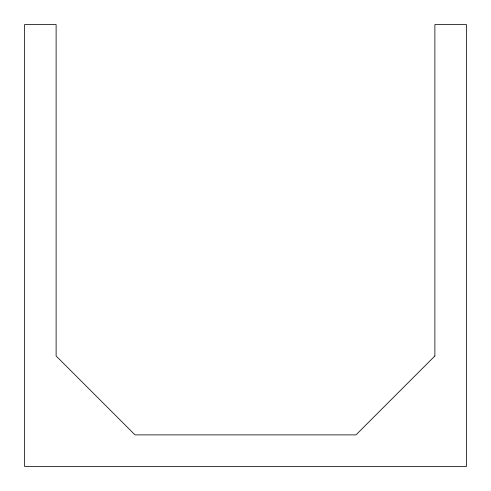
<?xml version="1.0" encoding="UTF-8"?>
<svg xmlns="http://www.w3.org/2000/svg" width="491" height="491" viewBox="0 0 491 491"><rect width="100%" height="100%" fill="white"/><g stroke="black" fill="none" stroke-linecap="round" stroke-linejoin="round"><path stroke-width="0.74" d="M434.885 355.975L355.975 434.885L135.025 434.885L56.115 355.975L56.115 24.55L24.55 24.55L24.55 466.45L466.45 466.45L466.45 24.55L434.885 24.55L434.885 355.975"/></g></svg>
